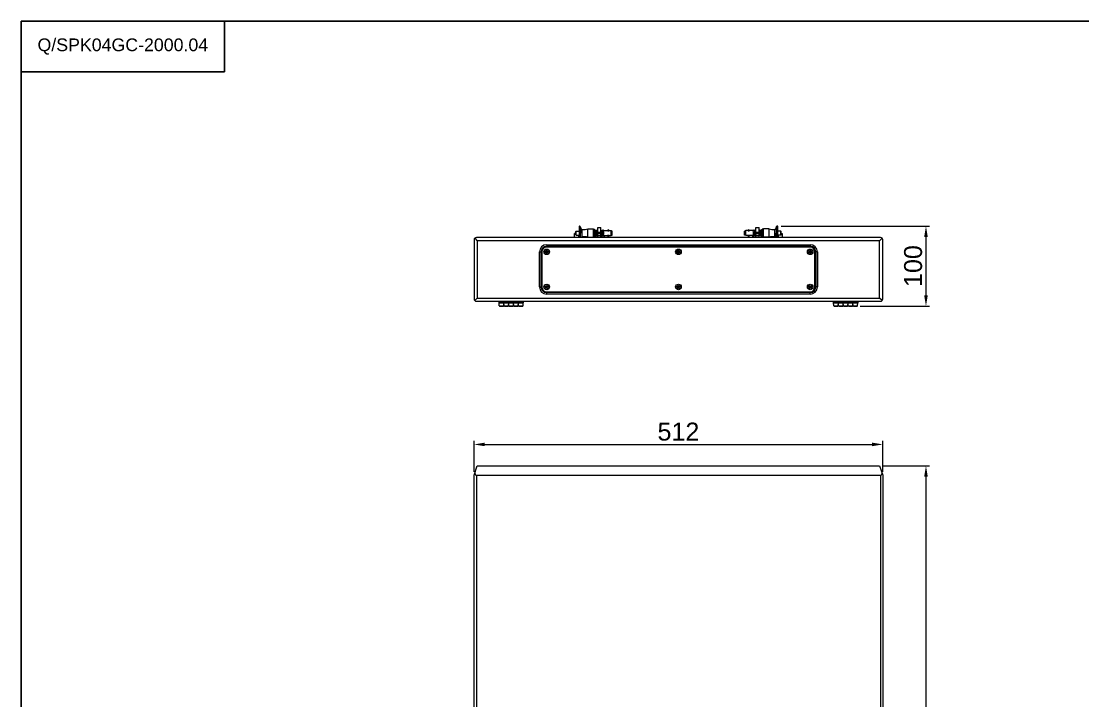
# Model space of a CAD drawing. Header units: millimetres. Extents: x 1177 to 3850, y 93 to 1984.
# Drawn here: x 1177 to 2507, y 1132 to 1984 of the extents above; entities that cross this region are included whole.
import ezdxf

# ---------------------------------------------------------------- set-up
doc = ezdxf.new("R2010")
doc.units = ezdxf.units.MM
doc.header["$LTSCALE"] = 0.1
doc.layers.get('0').update_dxf_attribs({"lineweight": 13})
doc.layers.get('Defpoints').update_dxf_attribs({"lineweight": 9})
doc.layers.add('图框', color=7, linetype='Continuous')
doc.layers.add('标注', color=251, linetype='Continuous', lineweight=9)
doc.styles.get("Standard").update_dxf_attribs({"font": 'arial.ttf'})
doc.dimstyles.new('STANDARD 9', dxfattribs={"dimscale": 9, "dimtxt": 2.5, "dimasz": 1.5, "dimexe": 0.5, "dimexo": 0.5, "dimgap": 0.5, "dimtad": 1, "dimtoh": 1, "dimdec": 1, "dimzin": 9, "dimdsep": 46, "dimtxsty": 'Standard', "dimcen": 0, "dimclrd": 256, "dimclre": 256, "dimclrt": 256, "dimadec": 0, "dimazin": 0, "dimtp": 0.01, "dimtm": 0.01, "dimtfac": 1, "dimtdec": 1, "dimtofl": 0, "dimtmove": 0, "dimatfit": 3, "dimfxl": 1, "dimtolj": 1, "dimtzin": 4, "dimlwd": -1, "dimlwe": -1, "dimarcsym": 0})

# ---------------------------------------------------------------- blocks, each defined once
blk = doc.blocks.new('A4-H')
at = {"layer": '图框'}
for p, q in [((28.29, 202.95), (28.29, 210.02)), ((0, 202.95), (28.29, 202.95))]:
    blk.add_line(p, q, dxfattribs=at)
blk.add_lwpolyline([(0, 210.02), (297, 210.02), (297, 0), (0, 0)], close=True, dxfattribs=at)
at = {"layer": '图框', "insert": (14.14, 206.49), "char_height": 1.7679, "width": 28.2872, "attachment_point": 5}
blk.add_mtext('Q/SPK04GC-2000.04', dxfattribs=at)
blk = doc.blocks.new('*D3')
at = {"layer": 'Defpoints', "color": 0, "transparency": 16777216}
for p in [(2256.6, 1453.1), (1744.6, 1414.4), (2256.6, 1414.4)]:
    blk.add_point(p, dxfattribs=at)
at = {"layer": '标注', "transparency": 16777216}
for p, q in [((1744.6, 1418.9), (1744.6, 1457.6)), ((1758.1, 1453.1), (2243.1, 1453.1)), ((2256.6, 1418.9), (2256.6, 1457.6))]:
    blk.add_line(p, q, dxfattribs=at)
for points in [[(1758.1, 1455.4), (1758.1, 1450.9), (1744.6, 1453.1)], [(2243.1, 1455.4), (2243.1, 1450.9), (2256.6, 1453.1)]]:
    blk.add_solid(points, dxfattribs=at)
at = {"layer": '标注', "transparency": 16777216, "insert": (2000.6, 1469.1), "char_height": 22.5, "attachment_point": 5}
blk.add_mtext('\\A1;512', dxfattribs=at)
blk = doc.blocks.new('*D4')
at = {"layer": 'Defpoints', "color": 0, "transparency": 16777216}
for p in [(2252.6, 1426.4), (2252.6, 633.4), (2310.6, 633.4)]:
    blk.add_point(p, dxfattribs=at)
at = {"layer": '标注', "transparency": 16777216}
for p, q in [((2257.1, 1426.4), (2315.1, 1426.4)), ((2310.6, 1412.9), (2310.6, 646.9)), ((2257.1, 633.4), (2315.1, 633.4))]:
    blk.add_line(p, q, dxfattribs=at)
for points in [[(2308.4, 1412.9), (2312.9, 1412.9), (2310.6, 1426.4)], [(2308.4, 646.9), (2312.9, 646.9), (2310.6, 633.4)]]:
    blk.add_solid(points, dxfattribs=at)
at = {"layer": '标注', "transparency": 16777216, "insert": (2294.6, 1029.9), "char_height": 22.5, "attachment_point": 5, "rotation": 90}
blk.add_mtext('\\A1;793', dxfattribs=at)
blk = doc.blocks.new('*D5')
at = {"layer": 'Defpoints', "color": 0, "transparency": 16777216}
for p in [(2124.6, 1726.8), (2223.6, 1626.5), (2310.6, 1626.5)]:
    blk.add_point(p, dxfattribs=at)
at = {"layer": '标注', "transparency": 16777216}
for p, q in [((2129.1, 1726.8), (2315.1, 1726.8)), ((2310.6, 1713.3), (2310.6, 1640)), ((2228.1, 1626.5), (2315.1, 1626.5))]:
    blk.add_line(p, q, dxfattribs=at)
for points in [[(2308.4, 1713.3), (2312.9, 1713.3), (2310.6, 1726.8)], [(2308.4, 1640), (2312.9, 1640), (2310.6, 1626.5)]]:
    blk.add_solid(points, dxfattribs=at)
at = {"layer": '标注', "transparency": 16777216, "insert": (2294.6, 1676.7), "char_height": 22.5, "attachment_point": 5, "rotation": 90}
blk.add_mtext('\\A1;100', dxfattribs=at)

msp = doc.modelspace()

# ---------------------------------------------------------------- linework, layer by layer
for p, q in [((1870.59, 1712.53), (1870.59, 1717.41)), ((1872.09, 1717.41), (1870.59, 1717.41)), ((1872.09, 1720.23), (1872.39, 1720.53)), ((1872.09, 1715.83), (1872.09, 1720.23)), ((1872.09, 1715.83), (1872.39, 1715.53)), ((1872.39, 1715.53), (1872.39, 1720.53)), ((1872.39, 1720.53), (1876.09, 1720.53)), ((1872.39, 1715.53), (1876.09, 1715.53)), ((1875.39, 1715.16), (1875.39, 1715.53)), ((1876.09, 1726.28), (1876.09, 1712.53)), ((1876.59, 1712.53), (1876.59, 1726.78)), ((1878.09, 1725.28), (1878.09, 1718.03)), ((1878.09, 1712.53), (1878.09, 1718.03)), ((1880.05, 1713.31), (1880.05, 1722.74)), ((1887.09, 1712.83), (1887.09, 1723.23)), ((1887.09, 1723.23), (1894.09, 1723.23)), ((1894.09, 1712.83), (1894.09, 1723.23)), ((1894.09, 1722.78), (1895.59, 1722.78)), ((1895.59, 1713.28), (1895.59, 1722.78)), ((1895.59, 1721.13), (1895.93, 1721.13)), ((1896.07, 1719.56), (1896.09, 1719.18)), ((1896.09, 1719.18), (1896.12, 1718.76)), ((1896.12, 1718.76), (1896.17, 1717.83)), ((1896.17, 1717.83), (1896.2, 1717.33)), ((1896.44, 1721.13), (1897.34, 1721.13)), ((1896.61, 1718.92), (1896.58, 1719.38)), ((1896.71, 1717.14), (1896.68, 1717.65)), ((1897.59, 1718.88), (1897.69, 1717.64)), ((1897.85, 1721.13), (1899.22, 1721.13)), ((1899.55, 1718.6), (1899.59, 1718.09)), ((1899.59, 1712.53), (1899.59, 1725.03)), ((1899.59, 1725.03), (1903.59, 1725.03)), ((1899.59, 1719.13), (1903.59, 1719.13)), ((1899.59, 1717.32), (1903.59, 1717.32)), ((1903.59, 1712.53), (1903.59, 1725.03)), ((1903.59, 1717.94), (1903.65, 1717.32)), ((1903.65, 1717.32), (1903.69, 1716.9)), ((1903.73, 1721.13), (1904.98, 1721.13)), ((1904.15, 1717.27), (1904.04, 1718.55)), ((1905.49, 1721.13), (1906.31, 1721.13)), ((1905.75, 1718.21), (1905.71, 1718.78)), ((1905.81, 1717.42), (1905.75, 1718.21)), ((1905.84, 1716.94), (1905.81, 1717.42)), ((1906.44, 1719.46), (1906.46, 1719.07)), ((1906.46, 1719.07), (1906.48, 1718.64)), ((1906.48, 1718.64), (1906.51, 1718.2)), ((1906.55, 1717.24), (1906.58, 1716.76)), ((1906.58, 1716.76), (1906.6, 1716.34)), ((1906.81, 1721.13), (1911.61, 1721.13)), ((1906.98, 1718.67), (1906.96, 1719.14)), ((1907.07, 1716.82), (1907.05, 1717.36)), ((1913.88, 1721.13), (1916.19, 1721.13)), ((1916.19, 1714.93), (1916.19, 1721.13)), ((1916.19, 1721.13), (1917.69, 1720.43)), ((1916.19, 1714.93), (1917.69, 1715.63)), ((1917.69, 1715.63), (1917.69, 1720.43)), ((2084.99, 1721.13), (2083.49, 1720.43)), ((2083.49, 1715.63), (2083.49, 1720.43)), ((2084.99, 1714.93), (2083.49, 1715.63)), ((2087.31, 1721.13), (2084.99, 1721.13)), ((2084.99, 1714.93), (2084.99, 1721.13)), ((2095.15, 1721.13), (2089.58, 1721.13)), ((2094.11, 1719.23), (2094.14, 1718.69)), ((2094.21, 1717.38), (2094.23, 1716.91)), ((2094.61, 1719.3), (2094.59, 1719.71)), ((2094.63, 1718.81), (2094.61, 1719.3)), ((2094.7, 1717.41), (2094.68, 1717.86)), ((2094.73, 1716.99), (2094.7, 1717.41)), ((2094.75, 1716.6), (2094.73, 1716.99)), ((2095.35, 1719.11), (2095.38, 1718.63)), ((2095.38, 1718.63), (2095.44, 1717.84)), ((2095.44, 1717.84), (2095.48, 1717.28)), ((2096.75, 1721.13), (2095.66, 1721.13)), ((2097.03, 1718.79), (2097.15, 1717.51)), ((2097.59, 1721.13), (2097.26, 1721.13)), ((2097.5, 1719.13), (2097.47, 1719.47)), ((2097.53, 1718.82), (2097.5, 1719.13)), ((2097.59, 1718.1), (2097.53, 1718.82)), ((2097.59, 1725.03), (2101.59, 1725.03)), ((2097.59, 1712.53), (2097.59, 1725.03)), ((2097.59, 1719.13), (2101.59, 1719.13)), ((2097.59, 1717.32), (2101.59, 1717.32)), ((2101.59, 1712.53), (2101.59, 1725.03)), ((2102.68, 1721.13), (2101.59, 1721.13)), ((2101.64, 1717.46), (2101.59, 1717.96)), ((2101.68, 1717.12), (2101.64, 1717.46)), ((2104.28, 1721.13), (2103.19, 1721.13)), ((2103.6, 1717.17), (2103.49, 1718.41)), ((2104.47, 1718.91), (2104.5, 1718.4)), ((2104.58, 1717.14), (2104.61, 1716.68)), ((2105.59, 1721.13), (2104.79, 1721.13)), ((2105.01, 1718.22), (2104.98, 1718.72)), ((2105.07, 1717.29), (2105.01, 1718.22)), ((2105.09, 1716.88), (2105.07, 1717.29)), ((2105.12, 1716.5), (2105.09, 1716.88)), ((2107.09, 1722.78), (2105.59, 1722.78)), ((2105.59, 1713.28), (2105.59, 1722.78)), ((2114.09, 1723.23), (2107.09, 1723.23)), ((2107.09, 1712.83), (2107.09, 1723.23)), ((2114.09, 1712.83), (2114.09, 1723.23)), ((2121.14, 1713.31), (2121.14, 1722.74)), ((2121.98, 1723.06), (2121.96, 1723.05)), ((2122.02, 1723.08), (2121.98, 1723.06)), ((2123.04, 1724.37), (2122.98, 1724.16)), ((2123.1, 1725.35), (2123.09, 1725.19)), ((2123.09, 1725.19), (2123.09, 1718.03)), ((2123.09, 1712.53), (2123.09, 1718.03)), ((2123.13, 1725.56), (2123.1, 1725.35)), ((2123.17, 1725.71), (2123.13, 1725.56)), ((2123.19, 1725.81), (2123.17, 1725.71)), ((2123.2, 1725.84), (2123.19, 1725.81)), ((2123.21, 1725.85), (2123.2, 1725.84)), ((2124.59, 1712.53), (2124.59, 1726.78)), ((2125.09, 1712.53), (2125.09, 1726.28)), ((2128.79, 1720.53), (2125.09, 1720.53)), ((2128.79, 1715.53), (2125.09, 1715.53)), ((2125.79, 1715.53), (2125.79, 1715.16)), ((2128.79, 1715.53), (2128.79, 1720.53)), ((2129.09, 1720.23), (2128.79, 1720.53)), ((2129.09, 1715.83), (2128.79, 1715.53)), ((2129.09, 1715.83), (2129.09, 1720.23)), ((2129.09, 1717.41), (2130.59, 1717.41)), ((2130.59, 1717.41), (2130.59, 1712.53)), ((1744.59, 1709.53), (1744.59, 1635.53)), ((1745.47, 1711.65), (1748.59, 1708.53)), ((2253.59, 1712.53), (1747.59, 1712.53)), ((1748.59, 1708.53), (1748.59, 1636.53)), ((2252.59, 1708.53), (1748.59, 1708.53)), ((1835.59, 1703.53), (1835.59, 1701.53)), ((1835.59, 1703.53), (2165.59, 1703.53)), ((1875.39, 1714.98), (1875.39, 1712.53)), ((1879.16, 1712.98), (1879.2, 1712.99)), ((1879.2, 1712.99), (1879.22, 1713.01)), ((1883.76, 1712.53), (1883.76, 1713.47)), ((1887.09, 1712.83), (1894.09, 1712.83)), ((1888.59, 1712.53), (1888.59, 1712.83)), ((1894.09, 1713.28), (1895.59, 1713.28)), ((1895.59, 1714.93), (1896.4, 1714.93)), ((1895.59, 1712.53), (1895.59, 1713.28)), ((1896.91, 1714.93), (1897.99, 1714.93)), ((1898.5, 1714.93), (1899.59, 1714.93)), ((1899.59, 1715.03), (1903.59, 1715.03)), ((1903.59, 1714.93), (1903.93, 1714.93)), ((1904.44, 1714.93), (1905.53, 1714.93)), ((1906.03, 1714.93), (1911.61, 1714.93)), ((1907.59, 1714.93), (1907.59, 1712.53)), ((1913.88, 1714.93), (1916.19, 1714.93)), ((2087.31, 1714.93), (2084.99, 1714.93)), ((2094.37, 1714.93), (2089.58, 1714.93)), ((2093.59, 1712.53), (2093.59, 1714.93)), ((2095.7, 1714.93), (2094.88, 1714.93)), ((2097.46, 1714.93), (2096.21, 1714.93)), ((2097.59, 1715.03), (2101.59, 1715.03)), ((2103.34, 1714.93), (2101.97, 1714.93)), ((2104.75, 1714.93), (2103.85, 1714.93)), ((2105.59, 1714.93), (2105.25, 1714.93)), ((2107.09, 1713.28), (2105.59, 1713.28)), ((2105.59, 1713.28), (2105.59, 1712.53)), ((2114.09, 1712.83), (2107.09, 1712.83)), ((2112.59, 1712.53), (2112.59, 1712.83)), ((2117.43, 1712.53), (2117.43, 1713.47)), ((2125.79, 1712.53), (2125.79, 1714.98)), ((2165.59, 1703.53), (2165.59, 1701.53)), ((2255.72, 1711.65), (2252.59, 1708.53)), ((2252.59, 1636.53), (2252.59, 1708.53)), ((2256.59, 1635.53), (2256.59, 1709.53)), ((1826.59, 1650.53), (1826.59, 1694.53)), ((1826.59, 1694.53), (1828.59, 1694.53)), ((1828.59, 1650.53), (1828.59, 1694.53)), ((1829.59, 1694.53), (1829.59, 1650.53)), ((1835.59, 1701.53), (2165.59, 1701.53)), ((2165.59, 1700.53), (1835.59, 1700.53)), ((2171.59, 1650.53), (2171.59, 1694.53)), ((2174.59, 1694.53), (2172.59, 1694.53)), ((2172.59, 1694.53), (2172.59, 1650.53)), ((2174.59, 1694.53), (2174.59, 1650.53)), ((1826.59, 1650.53), (1828.59, 1650.53)), ((2174.59, 1650.53), (2172.59, 1650.53)), ((1745.47, 1633.41), (1748.59, 1636.53)), ((1748.59, 1636.53), (2252.59, 1636.53)), ((1835.59, 1644.53), (2165.59, 1644.53)), ((1835.59, 1641.53), (1835.59, 1643.53)), ((2165.59, 1643.53), (1835.59, 1643.53)), ((2165.59, 1641.53), (1835.59, 1641.53)), ((2165.59, 1641.53), (2165.59, 1643.53)), ((2255.72, 1633.41), (2252.59, 1636.53)), ((1747.59, 1632.53), (2253.59, 1632.53)), ((1775.36, 1632.53), (1775.49, 1630.98)), ((1776.15, 1627), (1775.97, 1630.53)), ((1775.99, 1630.53), (1806.2, 1630.53)), ((1776.15, 1627), (1781.78, 1627)), ((1776.65, 1626.53), (1781.29, 1626.53)), ((1780.47, 1630.98), (1780.34, 1632.53)), ((1780.47, 1630.98), (1780.47, 1630.53)), ((1780.47, 1630.98), (1801.72, 1630.98)), ((1781.78, 1627), (1781.97, 1630.53)), ((1782.22, 1627), (1782.03, 1630.53)), ((1782.22, 1627), (1787.85, 1627)), ((1782.72, 1626.53), (1787.35, 1626.53)), ((1787.85, 1627), (1788.03, 1630.53)), ((1788.28, 1627), (1788.09, 1630.53)), ((1788.28, 1627), (1793.91, 1627)), ((1788.78, 1626.53), (1793.41, 1626.53)), ((1793.91, 1627), (1794.09, 1630.53)), ((1794.34, 1627), (1794.16, 1630.53)), ((1794.34, 1627), (1799.97, 1627)), ((1794.84, 1626.53), (1799.47, 1626.53)), ((1799.97, 1627), (1800.16, 1630.53)), ((1800.4, 1627), (1800.22, 1630.53)), ((1800.4, 1627), (1806.03, 1627)), ((1800.9, 1626.53), (1805.53, 1626.53)), ((1801.85, 1632.53), (1801.72, 1630.98)), ((1801.72, 1630.53), (1801.72, 1630.98)), ((1806.03, 1627), (1806.22, 1630.53)), ((1806.7, 1630.98), (1806.83, 1632.53)), ((2194.36, 1632.53), (2194.49, 1630.98)), ((2195.15, 1627), (2194.97, 1630.53)), ((2194.99, 1630.53), (2225.2, 1630.53)), ((2195.15, 1627), (2200.78, 1627)), ((2195.65, 1626.53), (2200.29, 1626.53)), ((2199.47, 1630.98), (2199.34, 1632.53)), ((2199.47, 1630.98), (2220.72, 1630.98)), ((2199.47, 1630.98), (2199.47, 1630.53)), ((2200.78, 1627), (2200.97, 1630.53)), ((2201.22, 1627), (2201.03, 1630.53)), ((2201.22, 1627), (2206.85, 1627)), ((2201.72, 1626.53), (2206.35, 1626.53)), ((2206.85, 1627), (2207.03, 1630.53)), ((2207.28, 1627), (2207.09, 1630.53)), ((2207.28, 1627), (2212.91, 1627)), ((2207.78, 1626.53), (2212.41, 1626.53)), ((2212.91, 1627), (2213.09, 1630.53)), ((2213.34, 1627), (2213.16, 1630.53)), ((2213.34, 1627), (2218.97, 1627)), ((2213.84, 1626.53), (2218.47, 1626.53)), ((2218.97, 1627), (2219.16, 1630.53)), ((2219.4, 1627), (2219.22, 1630.53)), ((2219.4, 1627), (2225.03, 1627)), ((2219.9, 1626.53), (2224.53, 1626.53)), ((2220.85, 1632.53), (2220.72, 1630.98)), ((2220.72, 1630.53), (2220.72, 1630.98)), ((2225.03, 1627), (2225.22, 1630.53)), ((2225.7, 1630.98), (2225.83, 1632.53)), ((1744.59, 1414.4), (1748.59, 1426.4)), ((1748.59, 1426.4), (2252.59, 1426.4)), ((2252.59, 1426.4), (2256.59, 1414.4)), ((1744.59, 645.4), (1744.59, 1414.4)), ((1747.59, 1414.4), (1747.59, 645.4)), ((1747.59, 1414.4), (2253.59, 1414.4)), ((2253.59, 1414.4), (2253.59, 645.4)), ((2256.59, 1414.4), (2256.59, 645.4))]:
    msp.add_line(p, q)
for points in [[(1896.11, 1721.64), (1896.09, 1721.64), (1895.98, 1721.6), (1895.91, 1721.54), (1895.88, 1721.49), (1895.86, 1721.44), (1895.84, 1721.4), (1895.83, 1721.35), (1895.82, 1721.3), (1895.81, 1721.24), (1895.8, 1721.17), (1895.79, 1721.13)], [(1895.91, 1721.26), (1895.91, 1721.26), (1895.91, 1721.24), (1895.92, 1721.21), (1895.93, 1721.16)], [(1895.93, 1721.16), (1895.94, 1721.11), (1895.95, 1721.05), (1895.95, 1720.98), (1895.96, 1720.9), (1895.97, 1720.81), (1895.98, 1720.71), (1895.99, 1720.6), (1896, 1720.48), (1896.01, 1720.35), (1896.02, 1720.21), (1896.04, 1720.06), (1896.05, 1719.9), (1896.06, 1719.73), (1896.07, 1719.56)], [(1896.45, 1721.05), (1896.44, 1721.14), (1896.43, 1721.21), (1896.41, 1721.28), (1896.4, 1721.33), (1896.39, 1721.38), (1896.38, 1721.43), (1896.36, 1721.48), (1896.32, 1721.53), (1896.25, 1721.6), (1896.14, 1721.63), (1896.11, 1721.64)], [(1896.2, 1717.33), (1896.22, 1717.08), (1896.24, 1716.83), (1896.25, 1716.6), (1896.27, 1716.37), (1896.28, 1716.15), (1896.3, 1715.94), (1896.31, 1715.75), (1896.33, 1715.58), (1896.34, 1715.42), (1896.36, 1715.27), (1896.37, 1715.14), (1896.39, 1715.03), (1896.4, 1714.93)], [(1896.58, 1719.38), (1896.57, 1719.59), (1896.55, 1719.79), (1896.54, 1719.98), (1896.53, 1720.15), (1896.52, 1720.32), (1896.5, 1720.47), (1896.49, 1720.61), (1896.48, 1720.73), (1896.47, 1720.85), (1896.46, 1720.96), (1896.45, 1721.05)], [(1896.68, 1717.65), (1896.64, 1718.42), (1896.61, 1718.92)], [(1896.91, 1714.9), (1896.9, 1714.96), (1896.89, 1715.04), (1896.88, 1715.12), (1896.86, 1715.22), (1896.85, 1715.33), (1896.84, 1715.45), (1896.83, 1715.59), (1896.81, 1715.74), (1896.8, 1715.9), (1896.79, 1716.07), (1896.77, 1716.26), (1896.76, 1716.46), (1896.74, 1716.68), (1896.73, 1716.9), (1896.71, 1717.14)], [(1897.49, 1721.64), (1897.45, 1721.63), (1897.33, 1721.58), (1897.26, 1721.51), (1897.22, 1721.45), (1897.2, 1721.39), (1897.18, 1721.31), (1897.16, 1721.23), (1897.14, 1721.13), (1897.14, 1721.13)], [(1897.31, 1721.23), (1897.31, 1721.22), (1897.32, 1721.19), (1897.34, 1721.13)], [(1897.34, 1721.13), (1897.35, 1721.06), (1897.37, 1720.97), (1897.39, 1720.86), (1897.4, 1720.74), (1897.42, 1720.6), (1897.44, 1720.44), (1897.46, 1720.27), (1897.48, 1720.08), (1897.5, 1719.87), (1897.52, 1719.65), (1897.55, 1719.41), (1897.57, 1719.15), (1897.59, 1718.88)], [(1897.85, 1721.11), (1897.83, 1721.21), (1897.81, 1721.3), (1897.79, 1721.37), (1897.76, 1721.44), (1897.72, 1721.51), (1897.65, 1721.58), (1897.53, 1721.63), (1897.49, 1721.64)], [(1897.69, 1717.64), (1897.72, 1717.31), (1897.75, 1716.98), (1897.78, 1716.66), (1897.81, 1716.36), (1897.84, 1716.09), (1897.86, 1715.83), (1897.89, 1715.6), (1897.92, 1715.4), (1897.94, 1715.22), (1897.97, 1715.06), (1897.99, 1714.93)], [(1898.08, 1718.94), (1898.06, 1719.21), (1898.04, 1719.46), (1898.02, 1719.71), (1897.99, 1719.94), (1897.97, 1720.15), (1897.95, 1720.35), (1897.93, 1720.54), (1897.91, 1720.71), (1897.89, 1720.86), (1897.87, 1720.99), (1897.85, 1721.11)], [(1898.19, 1717.73), (1898.13, 1718.36), (1898.08, 1718.94)], [(1898.51, 1714.91), (1898.49, 1714.99), (1898.47, 1715.1), (1898.44, 1715.22), (1898.42, 1715.37), (1898.4, 1715.55), (1898.37, 1715.74), (1898.35, 1715.96), (1898.32, 1716.2), (1898.3, 1716.47), (1898.27, 1716.76), (1898.24, 1717.07), (1898.21, 1717.4), (1898.19, 1717.73)], [(1899.35, 1721.64), (1899.3, 1721.63), (1899.17, 1721.57), (1899.1, 1721.49), (1899.05, 1721.41), (1899.02, 1721.33), (1898.99, 1721.23), (1898.97, 1721.13)], [(1899.19, 1721.21), (1899.19, 1721.21), (1899.2, 1721.18)], [(1899.2, 1721.18), (1899.22, 1721.12), (1899.24, 1721.03), (1899.27, 1720.92), (1899.29, 1720.79), (1899.32, 1720.64), (1899.34, 1720.46), (1899.37, 1720.26), (1899.39, 1720.04), (1899.42, 1719.8), (1899.45, 1719.54), (1899.48, 1719.25), (1899.51, 1718.93), (1899.55, 1718.6)], [(1899.59, 1721.5), (1899.53, 1721.57), (1899.4, 1721.63), (1899.35, 1721.64)], [(1903.68, 1721.32), (1903.65, 1721.41), (1903.61, 1721.48), (1903.59, 1721.5)], [(1903.74, 1721.1), (1903.71, 1721.22), (1903.68, 1721.32)], [(1903.69, 1716.9), (1903.72, 1716.58), (1903.75, 1716.29), (1903.78, 1716.02), (1903.8, 1715.77), (1903.83, 1715.55), (1903.86, 1715.36), (1903.88, 1715.18), (1903.91, 1715.03)], [(1904.04, 1718.55), (1904.01, 1718.89), (1903.97, 1719.24), (1903.94, 1719.57), (1903.91, 1719.87), (1903.88, 1720.15), (1903.85, 1720.39), (1903.82, 1720.6), (1903.79, 1720.79), (1903.76, 1720.95), (1903.74, 1721.1)], [(1904.45, 1714.89), (1904.43, 1714.96), (1904.41, 1715.04), (1904.39, 1715.15), (1904.37, 1715.28), (1904.35, 1715.43), (1904.33, 1715.59), (1904.3, 1715.78), (1904.28, 1715.99), (1904.26, 1716.21), (1904.23, 1716.45), (1904.21, 1716.71), (1904.18, 1716.98), (1904.15, 1717.27)], [(1905.13, 1721.64), (1905.1, 1721.63), (1904.98, 1721.58), (1904.91, 1721.51), (1904.87, 1721.45), (1904.85, 1721.39), (1904.82, 1721.32), (1904.81, 1721.24), (1904.79, 1721.15), (1904.78, 1721.13)], [(1904.95, 1721.24), (1904.95, 1721.23), (1904.96, 1721.2), (1904.97, 1721.16)], [(1904.97, 1721.16), (1904.99, 1721.1), (1905, 1721.02), (1905.02, 1720.92), (1905.03, 1720.81), (1905.05, 1720.68), (1905.06, 1720.53), (1905.08, 1720.37), (1905.1, 1720.19), (1905.12, 1719.99), (1905.14, 1719.77), (1905.16, 1719.54), (1905.17, 1719.29), (1905.19, 1719.02), (1905.21, 1718.75), (1905.23, 1718.47)], [(1905.5, 1721.01), (1905.49, 1721.13), (1905.47, 1721.23), (1905.45, 1721.31), (1905.43, 1721.38), (1905.4, 1721.45), (1905.37, 1721.51), (1905.3, 1721.58), (1905.18, 1721.63), (1905.13, 1721.64)], [(1905.23, 1718.47), (1905.29, 1717.6), (1905.33, 1717.04)], [(1905.33, 1717.04), (1905.35, 1716.77), (1905.37, 1716.52), (1905.39, 1716.29), (1905.41, 1716.07), (1905.42, 1715.87), (1905.44, 1715.69), (1905.46, 1715.52), (1905.47, 1715.37), (1905.49, 1715.23), (1905.5, 1715.11), (1905.52, 1715)], [(1905.71, 1718.78), (1905.69, 1719.06), (1905.67, 1719.34), (1905.65, 1719.61), (1905.63, 1719.86), (1905.61, 1720.11), (1905.58, 1720.33), (1905.56, 1720.53), (1905.54, 1720.71), (1905.52, 1720.87), (1905.5, 1721.01)], [(1906.04, 1714.91), (1906.03, 1714.97), (1906.01, 1715.04), (1906, 1715.13), (1905.99, 1715.23), (1905.97, 1715.35), (1905.96, 1715.47), (1905.95, 1715.61), (1905.93, 1715.77), (1905.92, 1715.93), (1905.9, 1716.11), (1905.89, 1716.3), (1905.87, 1716.5), (1905.86, 1716.71), (1905.84, 1716.94)], [(1906.49, 1721.64), (1906.47, 1721.64), (1906.36, 1721.6), (1906.29, 1721.54), (1906.25, 1721.48), (1906.23, 1721.44), (1906.22, 1721.39), (1906.2, 1721.34), (1906.19, 1721.29), (1906.18, 1721.23), (1906.17, 1721.15), (1906.17, 1721.13)], [(1906.29, 1721.26), (1906.29, 1721.26), (1906.29, 1721.26), (1906.29, 1721.23), (1906.3, 1721.2), (1906.31, 1721.16)], [(1906.31, 1721.16), (1906.32, 1721.1), (1906.32, 1721.03), (1906.33, 1720.95), (1906.34, 1720.87), (1906.35, 1720.77), (1906.36, 1720.66), (1906.37, 1720.54), (1906.38, 1720.42), (1906.39, 1720.28), (1906.4, 1720.13), (1906.41, 1719.98), (1906.42, 1719.81), (1906.43, 1719.64), (1906.44, 1719.46)], [(1906.82, 1721.04), (1906.81, 1721.13), (1906.8, 1721.21), (1906.79, 1721.27), (1906.78, 1721.33), (1906.77, 1721.38), (1906.75, 1721.43), (1906.73, 1721.48), (1906.7, 1721.54), (1906.62, 1721.6), (1906.52, 1721.63), (1906.49, 1721.64)], [(1906.51, 1718.2), (1906.53, 1717.73), (1906.55, 1717.24)], [(1906.96, 1719.14), (1906.95, 1719.36), (1906.93, 1719.57), (1906.92, 1719.77), (1906.91, 1719.95), (1906.9, 1720.13), (1906.89, 1720.29), (1906.88, 1720.45), (1906.87, 1720.59), (1906.86, 1720.72), (1906.85, 1720.84), (1906.83, 1720.95), (1906.82, 1721.04)], [(1907.05, 1717.36), (1907.02, 1717.9), (1906.98, 1718.67)], [(1907.1, 1716.35), (1907.09, 1716.55), (1907.07, 1716.82)], [(2094.09, 1719.7), (2094.1, 1719.5), (2094.11, 1719.23)], [(2094.14, 1718.69), (2094.17, 1718.15), (2094.21, 1717.38)], [(2094.23, 1716.91), (2094.24, 1716.69), (2094.25, 1716.49), (2094.27, 1716.29), (2094.28, 1716.1), (2094.29, 1715.92), (2094.3, 1715.76), (2094.31, 1715.61), (2094.32, 1715.47), (2094.33, 1715.34), (2094.34, 1715.22), (2094.35, 1715.11), (2094.36, 1715.01)], [(2094.68, 1717.86), (2094.66, 1718.33), (2094.63, 1718.81)], [(2094.88, 1714.9), (2094.87, 1714.95), (2094.86, 1715.02), (2094.85, 1715.1), (2094.85, 1715.19), (2094.84, 1715.28), (2094.83, 1715.39), (2094.82, 1715.51), (2094.81, 1715.64), (2094.8, 1715.77), (2094.79, 1715.92), (2094.78, 1716.07), (2094.77, 1716.24), (2094.76, 1716.41), (2094.75, 1716.6)], [(2095.32, 1721.64), (2095.28, 1721.63), (2095.17, 1721.59), (2095.1, 1721.52), (2095.07, 1721.47), (2095.05, 1721.41), (2095.03, 1721.36), (2095.01, 1721.29), (2095, 1721.22), (2094.99, 1721.14), (2094.98, 1721.13)], [(2095.13, 1721.25), (2095.13, 1721.25), (2095.13, 1721.23), (2095.14, 1721.2), (2095.15, 1721.15)], [(2095.15, 1721.15), (2095.16, 1721.09), (2095.17, 1721.01), (2095.19, 1720.92), (2095.2, 1720.82), (2095.21, 1720.71), (2095.23, 1720.58), (2095.24, 1720.44), (2095.26, 1720.29), (2095.27, 1720.12), (2095.29, 1719.94), (2095.3, 1719.75), (2095.32, 1719.55), (2095.33, 1719.34), (2095.35, 1719.11)], [(2095.67, 1721.05), (2095.66, 1721.15), (2095.64, 1721.23), (2095.63, 1721.3), (2095.61, 1721.36), (2095.59, 1721.42), (2095.57, 1721.47), (2095.54, 1721.53), (2095.47, 1721.59), (2095.35, 1721.63), (2095.32, 1721.64)], [(2095.48, 1717.28), (2095.5, 1716.99), (2095.52, 1716.72), (2095.54, 1716.45), (2095.56, 1716.19), (2095.58, 1715.95), (2095.6, 1715.72), (2095.62, 1715.52), (2095.64, 1715.34), (2095.66, 1715.18), (2095.68, 1715.04)], [(2095.85, 1719.02), (2095.83, 1719.28), (2095.82, 1719.53), (2095.8, 1719.76), (2095.78, 1719.98), (2095.76, 1720.18), (2095.75, 1720.37), (2095.73, 1720.53), (2095.72, 1720.69), (2095.7, 1720.82), (2095.69, 1720.95), (2095.67, 1721.05)], [(2095.95, 1717.59), (2095.89, 1718.46), (2095.85, 1719.02)], [(2096.22, 1714.89), (2096.2, 1714.96), (2096.19, 1715.03), (2096.17, 1715.13), (2096.16, 1715.24), (2096.14, 1715.37), (2096.12, 1715.52), (2096.11, 1715.68), (2096.09, 1715.86), (2096.07, 1716.06), (2096.05, 1716.28), (2096.03, 1716.51), (2096.01, 1716.77), (2095.99, 1717.03), (2095.97, 1717.3), (2095.95, 1717.59)], [(2096.89, 1721.64), (2096.84, 1721.63), (2096.72, 1721.57), (2096.65, 1721.5), (2096.61, 1721.43), (2096.59, 1721.36), (2096.56, 1721.28), (2096.54, 1721.18), (2096.53, 1721.13)], [(2096.72, 1721.22), (2096.73, 1721.21), (2096.74, 1721.16)], [(2096.74, 1721.16), (2096.76, 1721.1), (2096.78, 1721.01), (2096.8, 1720.9), (2096.82, 1720.77), (2096.84, 1720.63), (2096.86, 1720.46), (2096.89, 1720.27), (2096.91, 1720.07), (2096.93, 1719.84), (2096.96, 1719.6), (2096.98, 1719.34), (2097.01, 1719.07), (2097.03, 1718.79)], [(2097.28, 1721.02), (2097.25, 1721.15), (2097.23, 1721.26), (2097.2, 1721.35), (2097.17, 1721.43), (2097.13, 1721.5), (2097.06, 1721.58), (2096.93, 1721.63), (2096.89, 1721.64)], [(2097.15, 1717.51), (2097.18, 1717.16), (2097.22, 1716.82), (2097.25, 1716.49), (2097.28, 1716.18), (2097.31, 1715.91), (2097.34, 1715.66), (2097.37, 1715.45), (2097.4, 1715.26), (2097.42, 1715.1), (2097.45, 1714.96)], [(2097.47, 1719.47), (2097.44, 1719.77), (2097.41, 1720.03), (2097.38, 1720.28), (2097.36, 1720.5), (2097.33, 1720.7), (2097.31, 1720.87), (2097.28, 1721.02)], [(2101.99, 1714.88), (2101.97, 1714.94), (2101.95, 1715.02), (2101.92, 1715.13), (2101.9, 1715.26), (2101.87, 1715.42), (2101.85, 1715.59), (2101.82, 1715.79), (2101.79, 1716.01), (2101.77, 1716.25), (2101.74, 1716.52), (2101.71, 1716.8), (2101.68, 1717.12)], [(2102.82, 1721.64), (2102.77, 1721.63), (2102.65, 1721.57), (2102.58, 1721.5), (2102.54, 1721.43), (2102.51, 1721.35), (2102.48, 1721.26), (2102.46, 1721.15), (2102.45, 1721.13)], [(2102.65, 1721.22), (2102.66, 1721.19), (2102.68, 1721.14)], [(2102.68, 1721.14), (2102.7, 1721.06), (2102.72, 1720.96), (2102.74, 1720.83), (2102.77, 1720.68), (2102.79, 1720.51), (2102.81, 1720.31), (2102.84, 1720.1), (2102.86, 1719.85), (2102.89, 1719.59), (2102.92, 1719.29), (2102.95, 1718.98), (2102.97, 1718.65), (2103, 1718.33)], [(2103.2, 1721.12), (2103.17, 1721.24), (2103.14, 1721.33), (2103.11, 1721.42), (2103.07, 1721.5), (2102.99, 1721.58), (2102.86, 1721.63), (2102.82, 1721.64)], [(2103, 1718.33), (2103.06, 1717.69), (2103.1, 1717.12)], [(2103.1, 1717.12), (2103.13, 1716.85), (2103.15, 1716.59), (2103.17, 1716.35), (2103.19, 1716.12), (2103.21, 1715.9), (2103.24, 1715.7), (2103.26, 1715.51), (2103.28, 1715.34), (2103.3, 1715.19), (2103.32, 1715.06), (2103.34, 1714.94)], [(2103.49, 1718.41), (2103.47, 1718.74), (2103.44, 1719.07), (2103.41, 1719.39), (2103.38, 1719.69), (2103.35, 1719.97), (2103.32, 1720.22), (2103.3, 1720.45), (2103.27, 1720.65), (2103.25, 1720.83), (2103.22, 1720.99), (2103.2, 1721.12)], [(2103.85, 1714.92), (2103.84, 1714.99), (2103.82, 1715.08), (2103.8, 1715.19), (2103.78, 1715.31), (2103.76, 1715.45), (2103.75, 1715.61), (2103.73, 1715.78), (2103.71, 1715.98), (2103.69, 1716.18), (2103.66, 1716.41), (2103.64, 1716.65), (2103.62, 1716.9), (2103.6, 1717.17)], [(2104.45, 1721.64), (2104.41, 1721.63), (2104.3, 1721.59), (2104.23, 1721.52), (2104.19, 1721.46), (2104.17, 1721.41), (2104.16, 1721.35), (2104.14, 1721.29), (2104.12, 1721.22), (2104.11, 1721.13), (2104.11, 1721.13)], [(2104.25, 1721.25), (2104.26, 1721.23), (2104.27, 1721.2), (2104.28, 1721.15)], [(2104.28, 1721.15), (2104.29, 1721.09), (2104.3, 1721.02), (2104.31, 1720.93), (2104.32, 1720.83), (2104.34, 1720.72), (2104.35, 1720.6), (2104.36, 1720.46), (2104.37, 1720.31), (2104.39, 1720.15), (2104.4, 1719.98), (2104.42, 1719.79), (2104.43, 1719.59), (2104.44, 1719.38), (2104.46, 1719.15), (2104.47, 1718.91)], [(2104.79, 1721.13), (2104.77, 1721.21), (2104.76, 1721.29), (2104.74, 1721.35), (2104.72, 1721.41), (2104.7, 1721.47), (2104.66, 1721.53), (2104.59, 1721.59), (2104.48, 1721.63), (2104.45, 1721.64)], [(2104.5, 1718.4), (2104.55, 1717.63), (2104.58, 1717.14)], [(2104.61, 1716.68), (2104.62, 1716.46), (2104.64, 1716.26), (2104.65, 1716.08), (2104.66, 1715.9), (2104.67, 1715.74), (2104.68, 1715.59), (2104.7, 1715.45), (2104.71, 1715.32), (2104.72, 1715.2), (2104.73, 1715.1), (2104.74, 1715)], [(2104.98, 1718.72), (2104.97, 1718.97), (2104.95, 1719.22), (2104.94, 1719.46), (2104.92, 1719.69), (2104.91, 1719.9), (2104.89, 1720.11), (2104.87, 1720.3), (2104.86, 1720.48), (2104.84, 1720.64), (2104.83, 1720.78), (2104.81, 1720.91), (2104.8, 1721.03), (2104.79, 1721.13)], [(2105.26, 1714.89), (2105.25, 1714.94), (2105.24, 1715), (2105.23, 1715.07), (2105.22, 1715.15), (2105.21, 1715.25), (2105.2, 1715.35), (2105.19, 1715.46), (2105.18, 1715.58), (2105.17, 1715.71), (2105.16, 1715.84), (2105.15, 1715.99), (2105.14, 1716.15), (2105.13, 1716.32), (2105.12, 1716.5)], [(2123.04, 1724.37), (2122.98, 1724.16), (2122.85, 1723.86), (2122.67, 1723.59), (2122.47, 1723.38), (2122.29, 1723.23), (2122.13, 1723.13), (2122.02, 1723.08)], [(2123.09, 1724.92), (2123.09, 1724.77), (2123.06, 1724.53), (2123.04, 1724.37)], [(1878.57, 1712.53), (1878.71, 1712.67), (1878.9, 1712.82), (1879.06, 1712.92), (1879.16, 1712.98)], [(1878.57, 1712.53), (1878.68, 1712.64), (1878.84, 1712.78), (1878.98, 1712.88), (1879.1, 1712.94)], [(1896.4, 1714.93), (1896.42, 1714.84), (1896.43, 1714.76), (1896.45, 1714.7), (1896.46, 1714.64), (1896.49, 1714.59), (1896.52, 1714.53), (1896.6, 1714.46), (1896.71, 1714.42), (1896.74, 1714.42)], [(1896.74, 1714.42), (1896.78, 1714.42), (1896.89, 1714.47), (1896.96, 1714.53), (1896.99, 1714.59), (1897.02, 1714.64), (1897.03, 1714.7), (1897.05, 1714.76), (1897.06, 1714.84), (1897.08, 1714.92), (1897.08, 1714.93)], [(1896.93, 1714.81), (1896.93, 1714.82), (1896.92, 1714.86), (1896.91, 1714.9)], [(1897.99, 1714.93), (1898.02, 1714.82), (1898.05, 1714.72), (1898.08, 1714.63), (1898.12, 1714.56), (1898.19, 1714.48), (1898.32, 1714.42), (1898.36, 1714.42)], [(1898.36, 1714.42), (1898.42, 1714.42), (1898.54, 1714.48), (1898.61, 1714.55), (1898.65, 1714.62), (1898.68, 1714.7), (1898.71, 1714.79), (1898.73, 1714.9), (1898.74, 1714.93)], [(1898.53, 1714.83), (1898.52, 1714.86), (1898.51, 1714.91)], [(1903.91, 1715.03), (1903.93, 1714.9), (1903.96, 1714.79), (1903.99, 1714.7), (1904.02, 1714.62), (1904.06, 1714.55), (1904.13, 1714.47), (1904.25, 1714.42), (1904.3, 1714.42)], [(1904.3, 1714.42), (1904.35, 1714.42), (1904.47, 1714.48), (1904.54, 1714.55), (1904.57, 1714.62), (1904.6, 1714.69), (1904.63, 1714.78), (1904.65, 1714.88), (1904.66, 1714.93)], [(1904.47, 1714.83), (1904.46, 1714.85), (1904.45, 1714.89)], [(1905.52, 1715), (1905.53, 1714.9), (1905.55, 1714.82), (1905.56, 1714.75), (1905.58, 1714.69), (1905.59, 1714.63), (1905.62, 1714.58), (1905.65, 1714.53), (1905.72, 1714.46), (1905.84, 1714.42), (1905.87, 1714.42)], [(1905.87, 1714.42), (1905.9, 1714.42), (1906.02, 1714.46), (1906.09, 1714.53), (1906.12, 1714.59), (1906.14, 1714.64), (1906.16, 1714.7), (1906.17, 1714.76), (1906.19, 1714.83), (1906.2, 1714.91), (1906.2, 1714.93)], [(1906.06, 1714.81), (1906.06, 1714.81), (1906.06, 1714.82), (1906.05, 1714.86), (1906.04, 1714.91)], [(2094.36, 1715.01), (2094.37, 1714.92), (2094.38, 1714.85), (2094.4, 1714.78), (2094.41, 1714.72), (2094.42, 1714.67), (2094.43, 1714.62), (2094.45, 1714.57), (2094.49, 1714.52), (2094.56, 1714.45), (2094.67, 1714.42), (2094.7, 1714.42)], [(2094.7, 1714.42), (2094.72, 1714.42), (2094.83, 1714.45), (2094.9, 1714.51), (2094.94, 1714.57), (2094.96, 1714.62), (2094.97, 1714.66), (2094.98, 1714.71), (2094.99, 1714.76), (2095.01, 1714.83), (2095.02, 1714.9), (2095.02, 1714.93)], [(2094.9, 1714.79), (2094.9, 1714.79), (2094.9, 1714.8), (2094.9, 1714.82), (2094.89, 1714.85), (2094.88, 1714.9)], [(2095.68, 1715.04), (2095.7, 1714.92), (2095.72, 1714.82), (2095.74, 1714.74), (2095.76, 1714.67), (2095.79, 1714.61), (2095.82, 1714.54), (2095.89, 1714.47), (2096.01, 1714.42), (2096.05, 1714.42)], [(2096.05, 1714.42), (2096.09, 1714.42), (2096.21, 1714.47), (2096.28, 1714.54), (2096.32, 1714.6), (2096.34, 1714.66), (2096.36, 1714.73), (2096.38, 1714.81), (2096.4, 1714.9), (2096.41, 1714.93)], [(2096.24, 1714.82), (2096.24, 1714.82), (2096.23, 1714.85), (2096.22, 1714.89)], [(2097.45, 1714.96), (2097.48, 1714.84), (2097.51, 1714.73)], [(2097.51, 1714.73), (2097.54, 1714.65), (2097.58, 1714.57), (2097.59, 1714.56)], [(2101.59, 1714.55), (2101.66, 1714.48), (2101.79, 1714.42), (2101.84, 1714.42)], [(2101.84, 1714.42), (2101.89, 1714.42), (2102.02, 1714.48), (2102.09, 1714.56), (2102.13, 1714.64), (2102.17, 1714.72), (2102.2, 1714.82), (2102.22, 1714.93)], [(2102, 1714.84), (2102, 1714.84), (2101.99, 1714.88)], [(2103.34, 1714.94), (2103.36, 1714.84), (2103.38, 1714.75), (2103.4, 1714.68), (2103.43, 1714.61), (2103.47, 1714.54), (2103.54, 1714.47), (2103.66, 1714.42), (2103.7, 1714.42)], [(2103.7, 1714.42), (2103.74, 1714.42), (2103.86, 1714.47), (2103.93, 1714.54), (2103.97, 1714.6), (2103.99, 1714.67), (2104.01, 1714.74), (2104.03, 1714.82), (2104.05, 1714.92), (2104.05, 1714.93)], [(2103.88, 1714.82), (2103.87, 1714.83), (2103.86, 1714.87), (2103.85, 1714.92)], [(2104.74, 1715), (2104.75, 1714.92), (2104.76, 1714.84), (2104.77, 1714.78), (2104.78, 1714.72), (2104.8, 1714.67), (2104.81, 1714.62), (2104.83, 1714.57), (2104.87, 1714.52), (2104.94, 1714.46), (2105.04, 1714.42), (2105.07, 1714.42)], [(2105.07, 1714.42), (2105.1, 1714.42), (2105.2, 1714.45), (2105.28, 1714.51), (2105.31, 1714.57), (2105.33, 1714.61), (2105.35, 1714.66), (2105.36, 1714.7), (2105.37, 1714.75), (2105.38, 1714.81), (2105.39, 1714.88), (2105.39, 1714.93)], [(2105.28, 1714.79), (2105.28, 1714.8), (2105.27, 1714.82), (2105.27, 1714.85), (2105.26, 1714.89)]]:
    msp.add_lwpolyline(points)
for centre, radius in [((1835.59, 1694.53), 3.5), ((1835.59, 1694.53), 2), ((1835.59, 1694.53), 1), ((2000.59, 1694.53), 3.5), ((2000.59, 1694.53), 2), ((2000.59, 1694.53), 1), ((2165.59, 1694.53), 3.5), ((2165.59, 1694.53), 2), ((2165.59, 1694.53), 1), ((1835.59, 1650.53), 3.5), ((1835.59, 1650.53), 2), ((1835.59, 1650.53), 1), ((2000.59, 1650.53), 3.5), ((2000.59, 1650.53), 2), ((2000.59, 1650.53), 1), ((2165.59, 1650.53), 3.5), ((2165.59, 1650.53), 2), ((2165.59, 1650.53), 1)]:
    msp.add_circle(centre, radius)
for centre, radius, start, end in [((1875.9, 1715.16), 0.506, 180.00523, 191.17932), ((1875.91, 1715.26), 0.516, 187.56251, 195.18465), ((1876.59, 1726.28), 0.5, 90, 180), ((1876.59, 1725.28), 1.5, 0, 90), ((1880.44, 1725.06), 2.35, 180, 260.34681), ((1882.57, 1737.53), 15, 260.34681, 287.57295), ((1912.74, 1720.73), 1.2, 19.47122, 160.52878), ((2088.44, 1720.73), 1.2, 19.47122, 160.52878), ((2118.62, 1737.53), 15, 252.42705, 279.65319), ((2120.74, 1725.06), 2.35, 279.65319, 301.29048), ((2121.3, 1724.68), 1.76, 313.2635, 313.89632), ((2121.32, 1724.66), 1.73, 313.87688, 321.0981), ((2121.32, 1724.66), 1.73, 321.09894, 322.16659), ((2120.93, 1724.83), 2.16, 342.37776, 347.64522), ((2121.02, 1724.8), 2.07, 341.52415, 342.35595), ((2120.72, 1724.88), 2.37, 347.60711, 351.26799), ((2120.62, 1724.89), 2.47, 351.24646, 351.74388), ((2120.45, 1724.92), 2.65, 351.81057, 356.67282), ((2125.07, 1725.18), 1.97, 174.92533, 179.69587), ((2120.17, 1724.93), 2.92, 357.85376, 359.86785), ((2120.27, 1724.93), 2.82, 357.22156, 357.84248), ((2120.31, 1724.93), 2.79, 356.65249, 357.22148), ((2125.14, 1725.17), 2.05, 169.69944, 174.90469), ((2125.18, 1725.17), 2.09, 168.40995, 169.70587), ((2125.2, 1725.16), 2.11, 165.53784, 168.40759), ((2125.22, 1725.16), 2.13, 164.69289, 165.53744), ((2125.22, 1725.16), 2.12, 162.43589, 164.69241), ((2124.59, 1725.28), 1.5, 90, 157.38078), ((2124.59, 1726.28), 0.5, 0, 90), ((2125.29, 1715.16), 0.502, 321.82179, 355.22094), ((2125.29, 1715.25), 0.507, 348.34706, 349.47155), ((2125.24, 1715.26), 0.549, 349.52941, 354.83885), ((2125.29, 1715.16), 0.507, 355.18996, 0.00019), ((1747.59, 1709.53), 3, 90, 180), ((1835.59, 1694.53), 9, 90, 180), ((1879.07, 1714.6), 3.69, 172.86535, 174.18689), ((1875.9, 1715.16), 0.501, 191.1897, 218.18353), ((1879.87, 1711.39), 1.73, 133.88344, 138.88797), ((1879.89, 1711.37), 1.76, 133.2635, 133.89632), ((1880.44, 1711), 2.35, 99.65319, 121.29048), ((1882.57, 1698.53), 15, 72.42705, 99.65319), ((1912.74, 1715.33), 1.2, 199.47122, 340.52878), ((2088.44, 1715.33), 1.2, 199.47122, 340.52878), ((2118.62, 1698.53), 15, 80.34681, 107.57295), ((2120.74, 1711), 2.35, 40.83567, 80.34681), ((2165.59, 1694.53), 9, 0, 90), ((2253.59, 1709.53), 3, 0, 90), ((1835.59, 1694.53), 7, 90, 180), ((1835.59, 1694.53), 6, 90, 180), ((2165.59, 1694.53), 7, 0, 90), ((2165.59, 1694.53), 6, 0, 90), ((1835.59, 1650.53), 9, 180, 270), ((1835.59, 1650.53), 7, 180, 270), ((1835.59, 1650.53), 6, 180, 270), ((2165.59, 1650.53), 9, 270, 0), ((2165.59, 1650.53), 7, 270, 0), ((2165.59, 1650.53), 6, 270, 0), ((1747.59, 1635.53), 3, 180, 270), ((2253.59, 1635.53), 3, 270, 0), ((1775.99, 1631.03), 0.5, 185.00113, 270), ((1776.65, 1627.03), 0.5, 183, 270), ((1781.29, 1627.03), 0.5, 270, 357), ((1782.72, 1627.03), 0.5, 183, 270), ((1787.35, 1627.03), 0.5, 270, 357), ((1788.78, 1627.03), 0.5, 183, 270), ((1793.41, 1627.03), 0.5, 270, 357), ((1794.84, 1627.03), 0.5, 183, 270), ((1799.47, 1627.03), 0.5, 270, 357), ((1800.9, 1627.03), 0.5, 183, 270), ((1805.53, 1627.03), 0.5, 270, 357), ((1806.2, 1631.03), 0.5, 270, 354.99887), ((2194.99, 1631.03), 0.5, 185.00113, 270), ((2195.65, 1627.03), 0.5, 183, 270), ((2200.29, 1627.03), 0.5, 270, 357), ((2201.72, 1627.03), 0.5, 183, 270), ((2206.35, 1627.03), 0.5, 270, 357), ((2207.78, 1627.03), 0.5, 183, 270), ((2212.41, 1627.03), 0.5, 270, 357), ((2213.84, 1627.03), 0.5, 183, 270), ((2218.47, 1627.03), 0.5, 270, 357), ((2219.9, 1627.03), 0.5, 183, 270), ((2224.53, 1627.03), 0.5, 270, 357), ((2225.2, 1631.03), 0.5, 270, 354.99887)]:
    msp.add_arc(centre, radius, start, end)
for centre, start_param, end_param in [((1747.59, 1423.4), -3.9269908, -3.1415927), ((2253.59, 1423.4), -3.1415927, -2.3561945)]:
    msp.add_ellipse(centre, major_axis=(0, 9), ratio=0.3333333, start_param=start_param, end_param=end_param)
for points, knots in [([(1875.41, 1715.12), (1875.43, 1715.06), (1875.48, 1714.96), (1875.56, 1714.87), (1875.61, 1714.84)], [0, 0, 0, 0, 0.5001737, 1, 1, 1, 1]), ([(1906.85, 1716.22), (1906.82, 1716.22), (1906.76, 1716.23), (1906.69, 1716.25), (1906.64, 1716.27), (1906.62, 1716.29), (1906.6, 1716.32), (1906.6, 1716.33), (1906.6, 1716.34)], [0, 0, 0, 0, 0.3159727, 0.5999734, 0.720968, 0.8261455, 0.9176051, 1, 1, 1, 1]), ([(1907.1, 1716.35), (1907.1, 1716.34), (1907.1, 1716.32), (1907.08, 1716.3), (1907.06, 1716.28), (1907.01, 1716.25), (1906.94, 1716.23), (1906.88, 1716.22), (1906.85, 1716.22)], [0, 0, 0, 0, 0.0822462, 0.1720936, 0.2755473, 0.3953815, 0.6802116, 1, 1, 1, 1]), ([(1911.61, 1721.13), (1911.99, 1720.97), (1912.74, 1720.81), (1913.5, 1720.97), (1913.88, 1721.13)], [0, 0, 0, 0, 0.499967, 1, 1, 1, 1]), ([(1913.88, 1714.93), (1913.5, 1715.08), (1912.74, 1715.24), (1911.99, 1715.08), (1911.61, 1714.93)], [0, 0, 0, 0, 0.5000332, 1, 1, 1, 1]), ([(2087.31, 1721.13), (2087.69, 1720.97), (2088.44, 1720.81), (2089.2, 1720.97), (2089.58, 1721.13)], [0, 0, 0, 0, 0.5000332, 1, 1, 1, 1]), ([(2089.58, 1714.93), (2089.2, 1715.08), (2088.44, 1715.24), (2087.69, 1715.08), (2087.31, 1714.93)], [0, 0, 0, 0, 0.499967, 1, 1, 1, 1]), ([(2094.09, 1719.7), (2094.09, 1719.71), (2094.09, 1719.73), (2094.11, 1719.75), (2094.13, 1719.78), (2094.17, 1719.8), (2094.25, 1719.82), (2094.31, 1719.83), (2094.34, 1719.83)], [0, 0, 0, 0, 0.0822462, 0.1720936, 0.2755473, 0.3953815, 0.6802116, 1, 1, 1, 1]), ([(2094.34, 1719.83), (2094.37, 1719.83), (2094.43, 1719.83), (2094.5, 1719.8), (2094.54, 1719.78), (2094.57, 1719.76), (2094.58, 1719.74), (2094.59, 1719.72), (2094.59, 1719.71)], [0, 0, 0, 0, 0.3159727, 0.5999734, 0.720968, 0.8261455, 0.9176051, 1, 1, 1, 1]), ([(2122.06, 1723.09), (2122.05, 1723.09), (2122.03, 1723.08), (2122, 1723.06), (2121.98, 1723.05), (2121.97, 1723.05), (2121.96, 1723.05)], [0, 0, 0, 0, 0.4089349, 0.725123, 0.9278966, 1, 1, 1, 1]), ([(2122.5, 1723.4), (2122.47, 1723.37), (2122.33, 1723.25), (2122.18, 1723.15), (2122.06, 1723.09)], [0, 0, 0, 0, 0.2887849, 1, 1, 1, 1]), ([(2122.98, 1724.15), (2122.94, 1724.05), (2122.86, 1723.86), (2122.75, 1723.68), (2122.69, 1723.6)], [0, 0, 0, 0, 0.5183546, 1, 1, 1, 1]), ([(2123.21, 1725.85), (2123.21, 1725.85), (2123.21, 1725.85), (2123.21, 1725.85), (2123.21, 1725.84), (2123.2, 1725.84), (2123.2, 1725.83), (2123.2, 1725.82), (2123.19, 1725.81), (2123.19, 1725.8)], [0, 0, 0, 0, 0.0157965, 0.0632542, 0.1423816, 0.2530074, 0.3946233, 0.5666862, 1, 1, 1, 1]), ([(2125.58, 1714.84), (2125.59, 1714.85), (2125.62, 1714.87), (2125.66, 1714.91), (2125.71, 1714.97), (2125.76, 1715.06), (2125.78, 1715.12), (2125.78, 1715.15)], [0, 0, 0, 0, 0.1246309, 0.2497242, 0.5001305, 0.7504941, 1, 1, 1, 1]), ([(2125.79, 1714.98), (2125.79, 1714.99), (2125.79, 1715.01), (2125.79, 1715.04), (2125.79, 1715.06), (2125.79, 1715.09), (2125.79, 1715.11), (2125.79, 1715.12)], [0, 0, 0, 0, 0.2499884, 0.5001054, 0.6250833, 0.7504478, 1, 1, 1, 1]), ([(1876.09, 1713.9), (1876, 1714.06), (1875.86, 1714.31), (1875.66, 1714.63), (1875.56, 1714.78), (1875.5, 1714.85)], [0, 0, 0, 0, 0.5121557, 0.7607125, 1, 1, 1, 1]), ([(1875.61, 1714.84), (1875.6, 1714.84), (1875.56, 1714.84), (1875.53, 1714.84), (1875.5, 1714.85)], [0, 0, 0, 0, 0.3197311, 1, 1, 1, 1]), ([(1875.61, 1714.84), (1875.65, 1714.81), (1875.82, 1714.68), (1875.98, 1714.54), (1876.1, 1714.43)], [0, 0, 0, 0, 0.2516444, 1, 1, 1, 1]), ([(1878.68, 1712.65), (1878.72, 1712.69), (1878.86, 1712.8), (1879.01, 1712.9), (1879.13, 1712.96)], [0, 0, 0, 0, 0.2887849, 1, 1, 1, 1]), ([(1879.13, 1712.96), (1879.14, 1712.97), (1879.16, 1712.98), (1879.19, 1712.99), (1879.21, 1713), (1879.22, 1713), (1879.22, 1713.01)], [0, 0, 0, 0, 0.4089349, 0.725123, 0.9278966, 1, 1, 1, 1]), ([(2125.09, 1713.9), (2125.19, 1714.06), (2125.33, 1714.31), (2125.53, 1714.63), (2125.63, 1714.78), (2125.69, 1714.85)], [0, 0, 0, 0, 0.5121557, 0.7607125, 1, 1, 1, 1]), ([(2125.09, 1714.43), (2125.13, 1714.47), (2125.29, 1714.61), (2125.45, 1714.75), (2125.58, 1714.84)], [0, 0, 0, 0, 0.2482217, 1, 1, 1, 1]), ([(2125.69, 1714.85), (2125.68, 1714.85), (2125.64, 1714.84), (2125.61, 1714.84), (2125.58, 1714.84)], [0, 0, 0, 0, 0.1916529, 1, 1, 1, 1]), ([(1775.49, 1630.98), (1775.49, 1630.98), (1775.49, 1630.98), (1775.5, 1630.98), (1775.51, 1630.98), (1775.52, 1630.98), (1775.53, 1630.98), (1775.55, 1630.98), (1775.59, 1630.98), (1775.64, 1630.97), (1775.71, 1630.97), (1775.79, 1630.97), (1775.87, 1630.97), (1775.97, 1630.97), (1776.13, 1630.97), (1776.34, 1630.97), (1776.63, 1630.97), (1776.96, 1630.96), (1777.32, 1630.97), (1777.71, 1630.97), (1778.13, 1630.97), (1778.73, 1630.97), (1779.51, 1630.98), (1780.15, 1630.98), (1780.47, 1630.98)], [0, 0, 0, 0, 0.0003809, 0.0013206, 0.0028485, 0.0049689, 0.0076823, 0.0109885, 0.0193763, 0.0301216, 0.0431964, 0.0585686, 0.076206, 0.0960724, 0.1181169, 0.1685216, 0.2269552, 0.292843, 0.365561, 0.4443964, 0.5285943, 0.61732, 0.8049262, 1, 1, 1, 1]), ([(1806.7, 1630.98), (1806.7, 1630.98), (1806.69, 1630.98), (1806.69, 1630.98), (1806.68, 1630.98), (1806.67, 1630.98), (1806.66, 1630.98), (1806.63, 1630.98), (1806.6, 1630.98), (1806.54, 1630.97), (1806.48, 1630.97), (1806.4, 1630.97), (1806.31, 1630.97), (1806.21, 1630.97), (1806.06, 1630.97), (1805.84, 1630.97), (1805.55, 1630.97), (1805.23, 1630.96), (1804.87, 1630.97), (1804.47, 1630.97), (1804.06, 1630.97), (1803.46, 1630.97), (1802.67, 1630.98), (1802.04, 1630.98), (1801.72, 1630.98)], [0, 0, 0, 0, 0.000381, 0.0013207, 0.0028487, 0.0049691, 0.0076825, 0.0109888, 0.0193768, 0.0301221, 0.043197, 0.0585694, 0.0762067, 0.0960731, 0.1181177, 0.1685224, 0.2269557, 0.2928433, 0.3655609, 0.4443959, 0.5285934, 0.6173188, 0.8049253, 1, 1, 1, 1]), ([(2194.49, 1630.98), (2194.49, 1630.98), (2194.49, 1630.98), (2194.5, 1630.98), (2194.51, 1630.98), (2194.52, 1630.98), (2194.53, 1630.98), (2194.55, 1630.98), (2194.59, 1630.98), (2194.64, 1630.97), (2194.71, 1630.97), (2194.79, 1630.97), (2194.87, 1630.97), (2194.97, 1630.97), (2195.13, 1630.97), (2195.34, 1630.97), (2195.63, 1630.97), (2195.96, 1630.96), (2196.32, 1630.97), (2196.71, 1630.97), (2197.13, 1630.97), (2197.73, 1630.97), (2198.51, 1630.98), (2199.15, 1630.98), (2199.47, 1630.98)], [0, 0, 0, 0, 0.0003809, 0.0013206, 0.0028485, 0.0049689, 0.0076823, 0.0109885, 0.0193763, 0.0301216, 0.0431964, 0.0585686, 0.076206, 0.0960724, 0.1181169, 0.1685216, 0.2269552, 0.292843, 0.365561, 0.4443964, 0.5285943, 0.61732, 0.8049262, 1, 1, 1, 1]), ([(2225.7, 1630.98), (2225.7, 1630.98), (2225.69, 1630.98), (2225.69, 1630.98), (2225.68, 1630.98), (2225.67, 1630.98), (2225.66, 1630.98), (2225.63, 1630.98), (2225.6, 1630.98), (2225.54, 1630.97), (2225.48, 1630.97), (2225.4, 1630.97), (2225.31, 1630.97), (2225.21, 1630.97), (2225.06, 1630.97), (2224.84, 1630.97), (2224.55, 1630.97), (2224.23, 1630.96), (2223.87, 1630.97), (2223.47, 1630.97), (2223.06, 1630.97), (2222.46, 1630.97), (2221.67, 1630.98), (2221.04, 1630.98), (2220.72, 1630.98)], [0, 0, 0, 0, 0.000381, 0.0013207, 0.0028487, 0.0049691, 0.0076825, 0.0109888, 0.0193768, 0.0301221, 0.043197, 0.0585694, 0.0762067, 0.0960731, 0.1181177, 0.1685224, 0.2269557, 0.2928433, 0.3655609, 0.4443959, 0.5285934, 0.6173188, 0.8049253, 1, 1, 1, 1])]:
    msp.add_open_spline(points, degree=3, knots=knots)

# ---------------------------------------------------------------- block references
at = {"layer": '图框', "xscale": 9, "yscale": 9, "zscale": 9}
msp.add_blockref('A4-H', (1177.46, 93.43), dxfattribs=at)

# ---------------------------------------------------------------- dimensions: what is measured, and where the dimension line sits
at = {"layer": '标注'}
dim = msp.add_linear_dim(base=(2310.62, 1626.53), p1=(2124.59, 1726.78), p2=(2223.63, 1626.53), angle=90, dimstyle='STANDARD 9', override={"dimdec": 0}, dxfattribs=at)
dim.commit()
dim.dimension.update_dxf_attribs({"geometry": '*D5', "text_midpoint": (2294.63, 1676.65)})
dim = msp.add_linear_dim(base=(2256.59, 1453.12), p1=(1744.59, 1414.4), p2=(2256.59, 1414.4), dimstyle='STANDARD 9', dxfattribs=at)
dim.commit()
dim.dimension.update_dxf_attribs({"geometry": '*D3', "text_midpoint": (2000.59, 1453.12), "dimtype": 160})
dim = msp.add_linear_dim(base=(2310.62, 633.4), p1=(2252.59, 1426.4), p2=(2252.59, 633.4), angle=90, dimstyle='STANDARD 9', dxfattribs=at)
dim.commit()
dim.dimension.update_dxf_attribs({"geometry": '*D4', "text_midpoint": (2310.62, 1029.9), "dimtype": 160})

doc.saveas('drawing.dxf')
